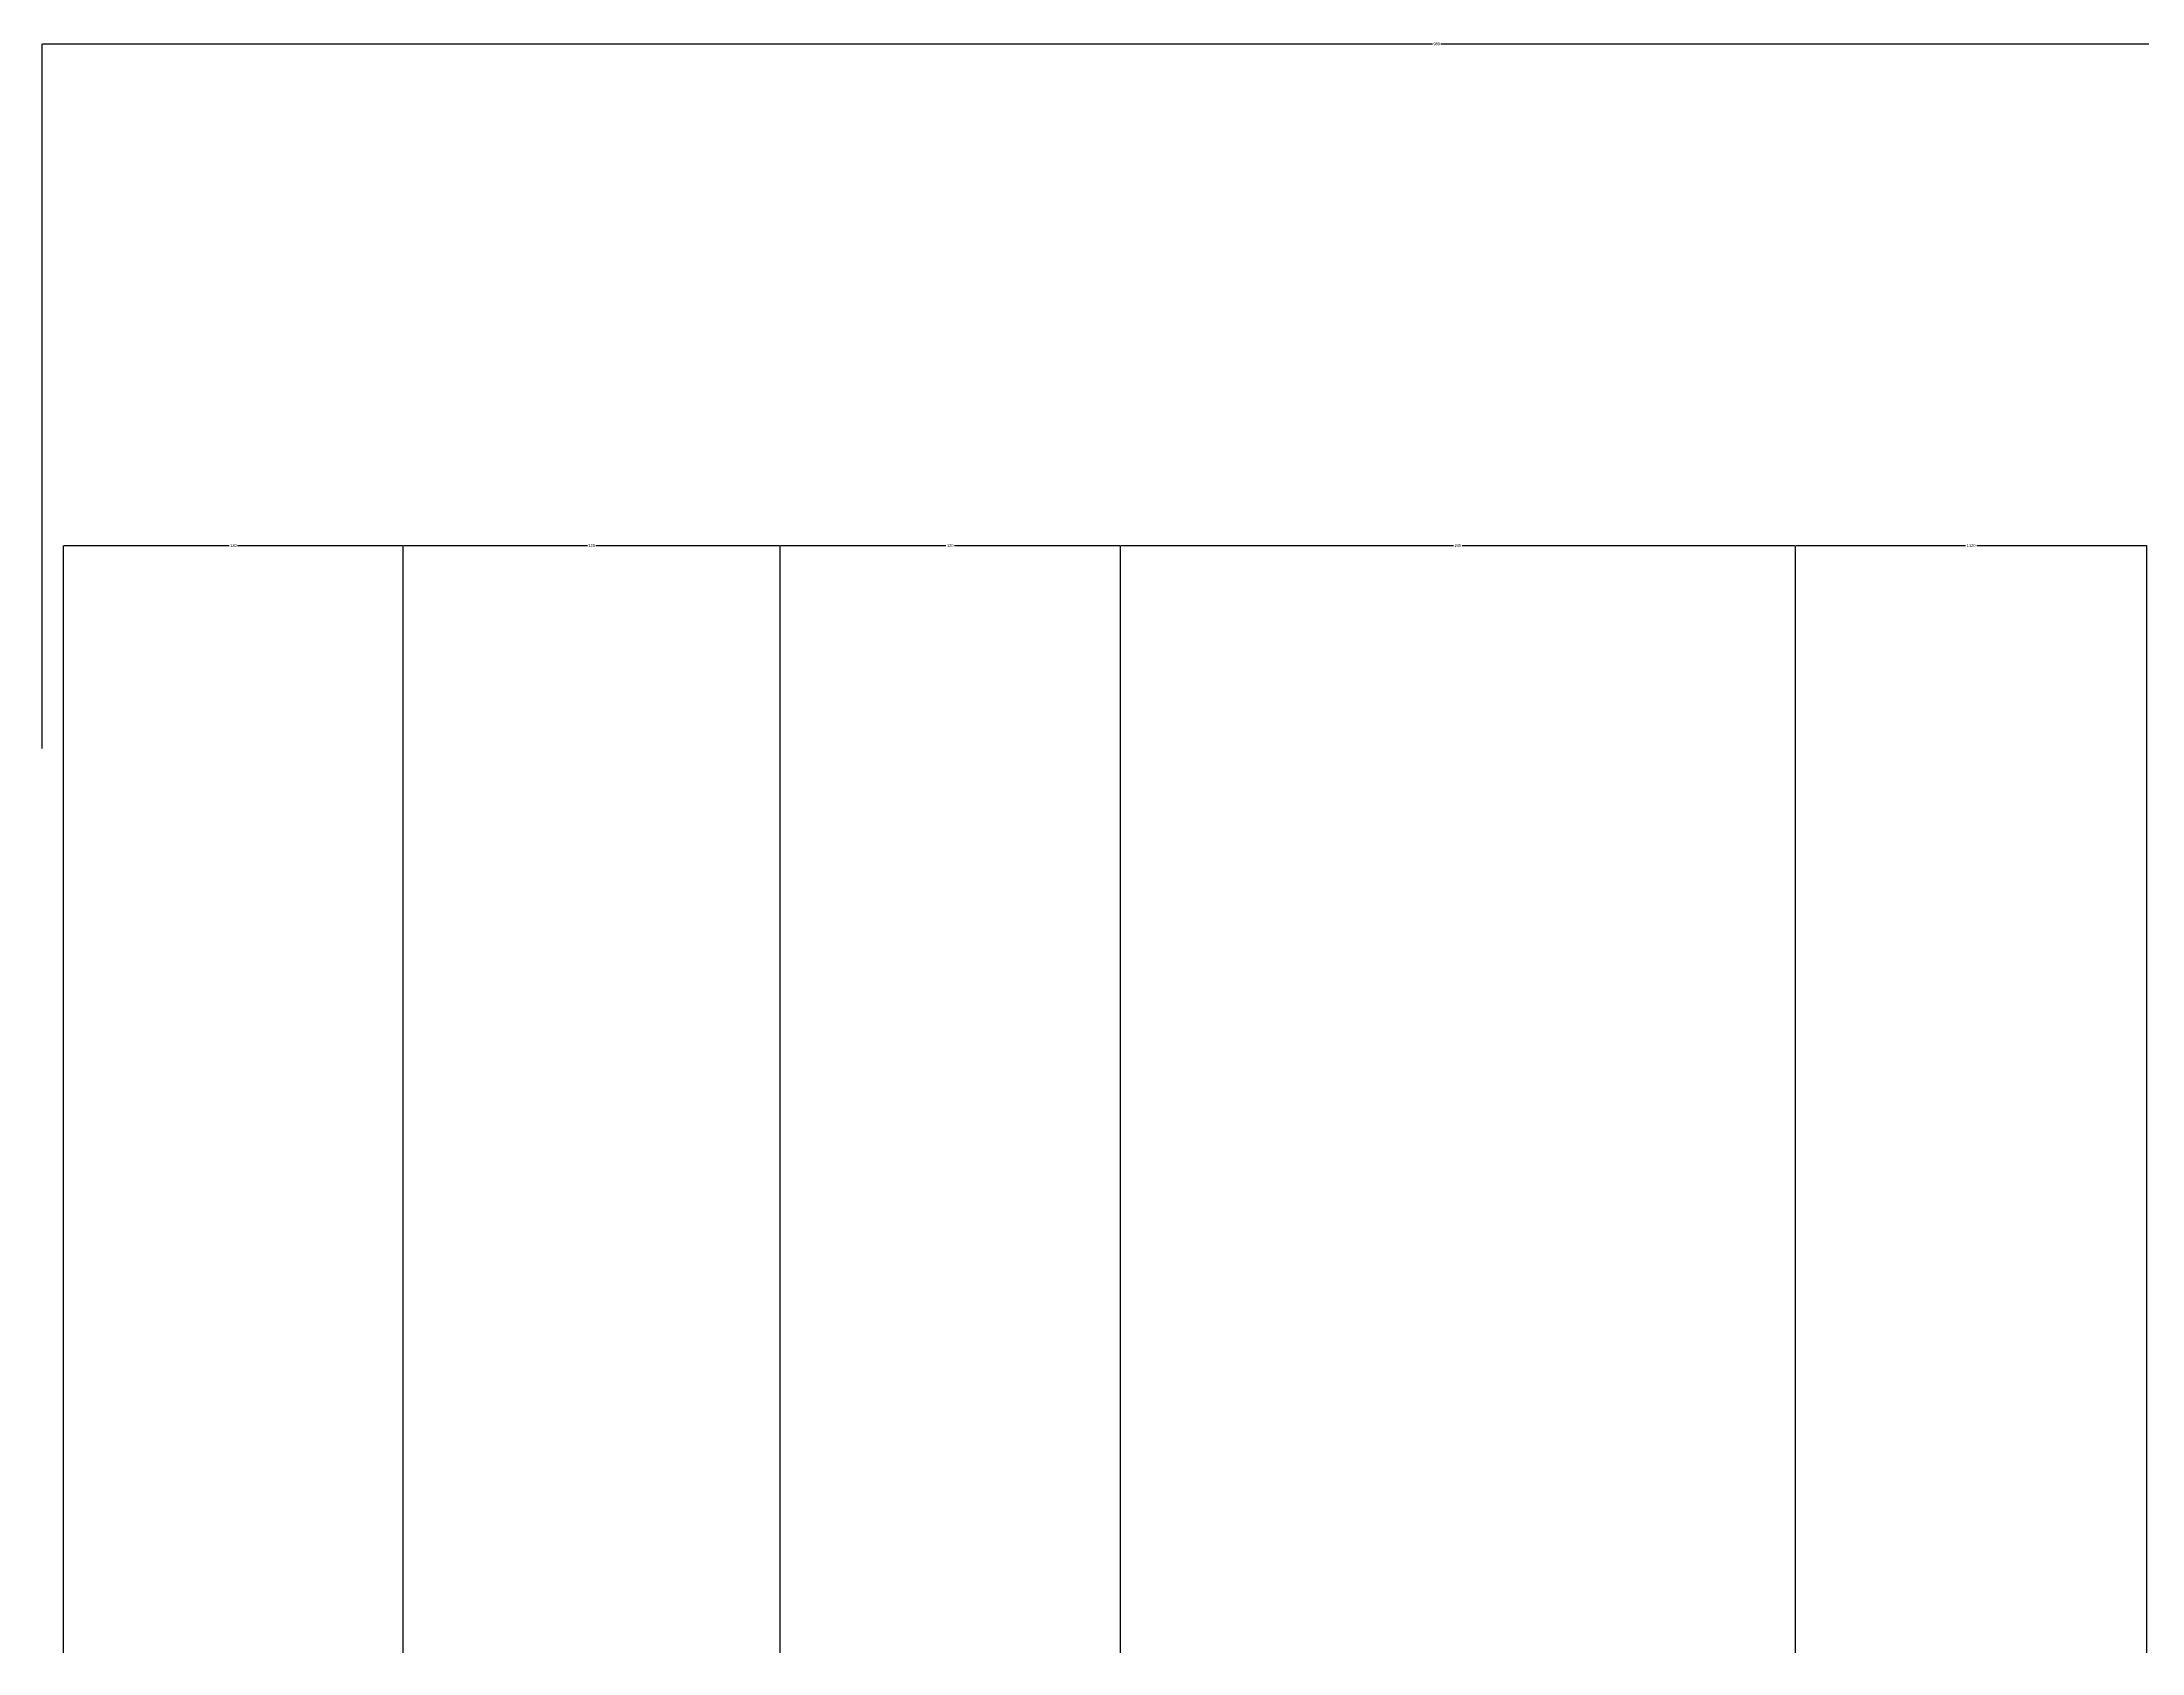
# Model space of a CAD drawing. Header units: metres. Extents: x 571 to 4031, y 26335 to 27550.
# Drawn here: x 625 to 1372, y 26977 to 27550 of the extents above; entities that cross this region are included whole.
import ezdxf

# ---------------------------------------------------------------- set-up
doc = ezdxf.new("R2010")
doc.units = ezdxf.units.M
doc.layers.add('PUB_DIM', color=3, linetype='Continuous')
doc.dimstyles.get("Standard").update_dxf_attribs({"dimtxt": 2.5, "dimasz": 2.5, "dimexe": 1.25, "dimexo": 0.625, "dimtad": 1, "dimcen": 2.5, "dimazin": 3, "dimtfac": 1, "dimtmove": 0, "dimatfit": 3})

# ---------------------------------------------------------------- blocks, each defined once
blk = doc.blocks.new('*D16')
for p, q in [((1248.63, 26976.77), (1248.63, 27370.5)), ((1248.88, 27370.5), (1309.13, 27370.5)), ((1313.13, 27370.5), (1373.38, 27370.5)), ((1373.63, 26976.77), (1373.63, 27370.5))]:
    blk.add_line(p, q)
at = {"layer": 'Defpoints'}
for p in [(1248.63, 27370.5), (1248.63, 26976.77), (1373.63, 26976.77)]:
    blk.add_point(p, dxfattribs=at)
at = {"layer": 'PUB_DIM', "insert": (1311.13, 27370.5), "char_height": 1, "attachment_point": 5}
blk.add_mtext('1120', dxfattribs=at)
blk = doc.blocks.new('*D18')
for p, q in [((632.84, 26976.77), (632.84, 27370.5)), ((633.09, 27370.5), (691.735, 27370.5)), ((694.735, 27370.5), (753.38, 27370.5)), ((753.63, 26976.77), (753.63, 27370.5))]:
    blk.add_line(p, q)
at = {"layer": 'Defpoints'}
for p in [(632.84, 27370.5), (632.84, 26976.77), (753.63, 26976.77)]:
    blk.add_point(p, dxfattribs=at)
at = {"layer": 'PUB_DIM', "insert": (693.235, 27370.5), "char_height": 1, "attachment_point": 5}
blk.add_mtext('120', dxfattribs=at)
blk = doc.blocks.new('*D19')
for p, q in [((753.63, 26976.77), (753.63, 27370.5)), ((753.88, 27370.5), (819.13, 27370.5)), ((822.13, 27370.5), (887.38, 27370.5)), ((887.63, 26976.77), (887.63, 27370.5))]:
    blk.add_line(p, q)
at = {"layer": 'Defpoints'}
for p in [(753.63, 27370.5), (753.63, 26976.77), (887.63, 26976.77)]:
    blk.add_point(p, dxfattribs=at)
at = {"layer": 'PUB_DIM', "insert": (820.63, 27370.5), "char_height": 1, "attachment_point": 5}
blk.add_mtext('130', dxfattribs=at)
blk = doc.blocks.new('*D20')
for p, q in [((887.63, 26976.77), (887.63, 27370.5)), ((887.88, 27370.5), (946.63, 27370.5)), ((949.63, 27370.5), (1008.38, 27370.5)), ((1008.63, 26976.77), (1008.63, 27370.5))]:
    blk.add_line(p, q)
at = {"layer": 'Defpoints'}
for p in [(887.63, 27370.5), (887.63, 26976.77), (1008.63, 26976.77)]:
    blk.add_point(p, dxfattribs=at)
at = {"layer": 'PUB_DIM', "insert": (948.13, 27370.5), "char_height": 1, "attachment_point": 5}
blk.add_mtext('120', dxfattribs=at)
blk = doc.blocks.new('*D21')
for p, q in [((1008.63, 26976.77), (1008.63, 27370.5)), ((1008.88, 27370.5), (1127.13, 27370.5)), ((1130.13, 27370.5), (1248.38, 27370.5)), ((1248.63, 26976.77), (1248.63, 27370.5))]:
    blk.add_line(p, q)
at = {"layer": 'Defpoints'}
for p in [(1008.63, 27370.5), (1008.63, 26976.77), (1248.63, 26976.77)]:
    blk.add_point(p, dxfattribs=at)
at = {"layer": 'PUB_DIM', "insert": (1128.63, 27370.5), "char_height": 1, "attachment_point": 5}
blk.add_mtext('240', dxfattribs=at)
blk = doc.blocks.new('*D22')
for p, q in [((625.2, 27298.3), (625.2, 27548.85)), ((625.45, 27548.85), (1119.595, 27548.85)), ((1122.595, 27548.85), (1616.74, 27548.85)), ((1616.99, 27302.86), (1616.99, 27548.85))]:
    blk.add_line(p, q)
at = {"layer": 'Defpoints'}
for p in [(625.2, 27548.85), (1616.99, 27302.86), (625.2, 27298.3)]:
    blk.add_point(p, dxfattribs=at)
at = {"layer": 'PUB_DIM', "insert": (1121.095, 27548.85), "char_height": 1, "attachment_point": 5}
blk.add_mtext('980', dxfattribs=at)

msp = doc.modelspace()

# ---------------------------------------------------------------- dimensions: what is measured, and where the dimension line sits
at = {"layer": 'PUB_DIM'}
for base, p1, p2, text, picture, middle in [((625.2, 27548.85), (625.2, 27298.3), (1616.99, 27302.86), '980', '*D22', (1121.095, 27548.85)), ((632.84, 27370.5), (632.84, 26976.77), (753.63, 26976.77), '120', '*D18', (693.235, 27370.5)), ((753.63, 27370.5), (753.63, 26976.77), (887.63, 26976.77), '130', '*D19', (820.63, 27370.5)), ((887.63, 27370.5), (887.63, 26976.77), (1008.63, 26976.77), '120', '*D20', (948.13, 27370.5)), ((1248.63, 27370.5), (1248.63, 26976.77), (1373.63, 26976.77), '1120', '*D16', (1311.13, 27370.5))]:
    dim = msp.add_linear_dim(base=base, p1=p1, p2=p2, text=text, dimstyle='Standard', dxfattribs=at)
    dim.commit()
    dim.dimension.update_dxf_attribs({"geometry": picture, "text_midpoint": middle})
dim = msp.add_linear_dim(base=(1008.63, 27370.5), p1=(1008.63, 26976.77), p2=(1248.63, 26976.77), dimstyle='Standard', dxfattribs=at)
dim.commit()
dim.dimension.update_dxf_attribs({"geometry": '*D21', "text_midpoint": (1128.63, 27370.5)})

doc.saveas('drawing.dxf')
